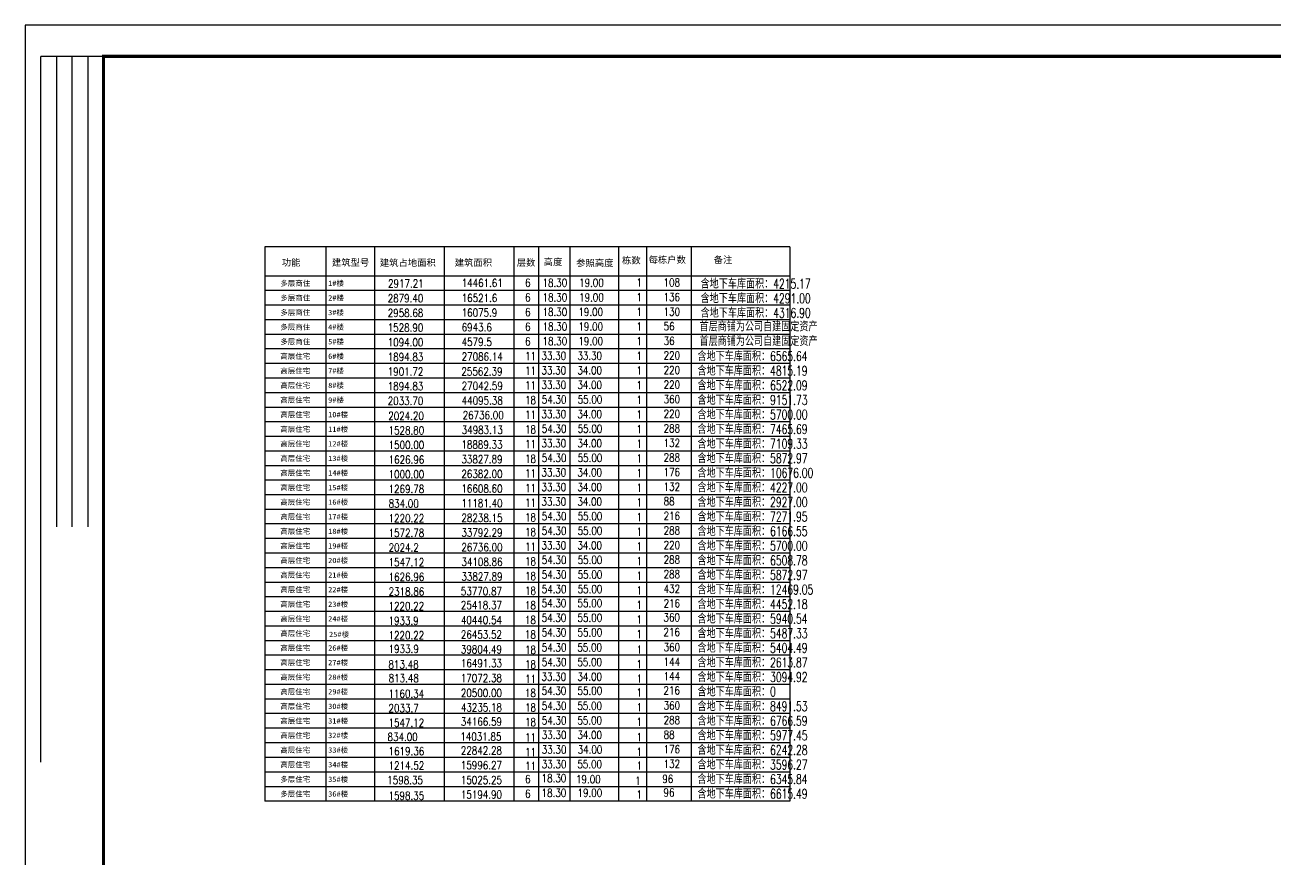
# Model space of a CAD drawing. Header units: inches. Extents: x 393 to 1582, y 246 to 1188.
# Drawn here: x 393.1 to 791.8, y 820.4 to 1086.6 of the extents above; entities that cross this region are included whole.
import ezdxf

# ---------------------------------------------------------------- set-up
doc = ezdxf.new("R2010")
doc.units = ezdxf.units.IN
doc.header["$MEASUREMENT"] = 0
doc.linetypes.add('CENTERX2', pattern=[4, 2.5, -0.5, 0.5, -0.5])
doc.layers.add('TK', color=7, linetype='Continuous')
doc.layers.add('建筑明细表网格', color=40, linetype='Continuous')
doc.layers.add('建筑明细表文字', color=20, linetype='CENTERX2', lineweight=18)
doc.styles.add('-黑体', font='simhei.ttf', dxfattribs={"width": 0.8})
doc.styles.add('HZ', font='simplex.shx', dxfattribs={"width": 0.7, "bigfont": 'hztxt.shx'})

msp = doc.modelspace()

# ---------------------------------------------------------------- linework, layer by layer
at = {"color": 0}
msp.add_lwpolyline([(393.055, 245.578), (1582.055, 245.578), (1582.055, 1086.578), (393.055, 1086.578)], close=True, dxfattribs=at)
at = {"color": 0, "const_width": 1}
msp.add_lwpolyline([(418.055, 255.578), (1572.055, 255.578), (1572.055, 1076.578), (418.055, 1076.578)], close=True, dxfattribs=at)
at = {"layer": 'TK', "color": 0}
for p, q in [((398.065, 851.578), (398.065, 1076.578)), ((418.055, 1076.578), (398.065, 1076.578)), ((403.043, 1076.578), (403.043, 926.578)), ((408.047, 926.578), (408.047, 1076.578)), ((413.051, 1076.578), (413.051, 926.578)), ((418.055, 926.578), (418.055, 1076.578))]:
    msp.add_line(p, q, dxfattribs=at)
msp.add_lwpolyline([(1582.055, 245.578), (1582.055, 1086.578), (393.055, 1086.578), (393.055, 245.578)], close=True, dxfattribs=at)
at = {"layer": 'TK', "color": 0, "const_width": 1}
msp.add_lwpolyline([(418.055, 1076.578), (418.055, 255.578), (1572.055, 255.578), (1572.055, 1076.578)], close=True, dxfattribs=at)
at = {"layer": '建筑明细表网格'}
for p, q in [((636.852, 1015.871), (469.469, 1015.871)), ((469.469, 1015.871), (469.469, 839.149)), ((488.958, 1015.871), (488.958, 839.149)), ((504.435, 1015.871), (504.435, 839.149)), ((526.66, 1015.871), (526.66, 839.149)), ((548.884, 1015.871), (548.884, 839.149)), ((556.709, 1015.871), (556.709, 839.149)), ((566.672, 1015.871), (566.672, 839.149)), ((582.216, 1015.871), (582.216, 839.149)), ((591.131, 1015.871), (591.131, 839.149)), ((605.36, 1015.871), (605.36, 839.149)), ((636.852, 1015.871), (636.852, 839.149)), ((636.852, 1006.559), (469.469, 1006.559)), ((636.852, 1006.559), (469.469, 1006.559)), ((636.852, 1001.895), (469.469, 1001.895)), ((636.852, 1001.895), (469.469, 1001.895)), ((636.852, 997.246), (469.469, 997.246)), ((636.852, 992.597), (469.469, 992.597)), ((636.852, 992.597), (469.469, 992.597)), ((636.852, 987.948), (469.469, 987.948)), ((636.852, 987.948), (469.469, 987.948)), ((636.852, 983.3), (469.469, 983.3)), ((636.852, 983.3), (469.469, 983.3)), ((636.852, 978.651), (469.469, 978.651)), ((636.852, 974.002), (469.469, 974.002)), ((636.852, 969.353), (469.469, 969.353)), ((636.852, 964.69), (469.469, 964.69)), ((636.852, 964.69), (469.469, 964.69)), ((636.852, 964.69), (469.469, 964.69)), ((636.852, 960.041), (469.469, 960.041)), ((636.852, 955.392), (469.469, 955.392)), ((636.852, 950.743), (469.469, 950.743)), ((636.852, 946.094), (469.469, 946.094)), ((636.852, 941.445), (469.469, 941.445)), ((636.852, 936.797), (469.469, 936.797)), ((636.852, 932.148), (469.469, 932.148)), ((636.852, 927.499), (469.469, 927.499)), ((636.852, 922.85), (469.469, 922.85)), ((636.852, 922.85), (469.469, 922.85)), ((636.852, 922.85), (469.469, 922.85)), ((636.852, 918.201), (469.469, 918.201)), ((636.852, 918.194), (469.469, 918.194)), ((636.852, 913.545), (469.469, 913.545)), ((636.852, 908.896), (469.469, 908.896)), ((636.852, 908.896), (469.469, 908.896)), ((636.852, 908.896), (469.469, 908.896)), ((636.852, 908.896), (469.469, 908.896)), ((636.852, 908.896), (469.469, 908.896)), ((636.852, 904.247), (469.469, 904.247)), ((636.852, 899.599), (469.469, 899.599)), ((636.852, 894.95), (469.469, 894.95)), ((636.852, 890.301), (469.469, 890.301)), ((636.852, 885.652), (469.469, 885.652)), ((636.852, 880.988), (469.469, 880.988)), ((636.852, 880.988), (469.469, 880.988)), ((636.852, 876.34), (469.469, 876.34)), ((636.852, 871.691), (469.469, 871.691)), ((636.852, 867.042), (469.469, 867.042)), ((636.852, 867.042), (469.469, 867.042)), ((636.852, 862.393), (469.469, 862.393)), ((636.852, 857.744), (469.469, 857.744)), ((636.852, 853.096), (469.469, 853.096)), ((636.852, 848.421), (469.469, 848.421)), ((636.852, 843.746), (469.469, 843.746)), ((636.852, 839.149), (469.469, 839.149)), ((636.852, 839.149), (469.469, 839.149))]:
    msp.add_line(p, q, dxfattribs=at)

# ---------------------------------------------------------------- texts
at = {"layer": '建筑明细表文字', "style": '-黑体'}
for s, height, p in [('栋数', 2.125, (583.337, 1010.488)), ('每栋户数', 2.125, (591.811, 1010.688)), ('备注', 2.125, (612.569, 1010.688)), ('功能', 2.125, (474.885, 1009.806)), ('建筑型号', 2.125, (490.879, 1009.806)), ('建筑占地面积', 2.125, (506.15, 1009.736)), ('建筑面积', 2.125, (530.012, 1009.766)), ('层数', 2.125, (549.793, 1009.757)), ('高度', 2.125, (558.384, 1009.993)), ('参照高度', 2.125, (568.738, 1009.647)), ('多层商住', 1.7, (474.443, 1003.393)), ('1#楼', 1.7, (489.674, 1003.393)), ('多层商住', 1.7, (474.443, 998.729)), ('2#楼', 1.7, (489.674, 998.729)), ('多层商住', 1.7, (474.443, 994.08)), ('3#楼', 1.7, (489.674, 994.08)), ('多层商住', 1.7, (474.443, 989.432)), ('4#楼', 1.7, (489.674, 989.432)), ('多层商住', 1.7, (474.443, 984.783)), ('5#楼', 1.7, (489.674, 984.783)), ('高层住宅', 1.7, (474.443, 980.134)), ('6#楼', 1.7, (489.674, 980.134)), ('高层住宅', 1.7, (474.443, 975.485)), ('7#楼', 1.7, (489.674, 975.485)), ('高层住宅', 1.7, (474.443, 970.836)), ('8#楼', 1.7, (489.674, 970.836)), ('高层住宅', 1.7, (474.443, 966.187)), ('9#楼', 1.7, (489.674, 966.173)), ('高层住宅', 1.7, (474.443, 961.524)), ('10#楼', 1.7, (489.674, 961.524)), ('高层住宅', 1.7, (474.443, 956.875)), ('11#楼', 1.7, (489.674, 956.875)), ('高层住宅', 1.7, (474.443, 952.226)), ('12#楼', 1.7, (489.674, 952.226)), ('高层住宅', 1.7, (474.443, 947.577)), ('13#楼', 1.7, (489.674, 947.577)), ('高层住宅', 1.7, (474.443, 942.929)), ('14#楼', 1.7, (489.674, 942.929)), ('高层住宅', 1.7, (474.443, 938.265)), ('15#楼', 1.7, (489.674, 938.28)), ('高层住宅', 1.7, (474.443, 933.631)), ('16#楼', 1.7, (489.674, 933.631)), ('高层住宅', 1.7, (474.443, 928.982)), ('17#楼', 1.7, (489.674, 928.982)), ('高层住宅', 1.7, (474.443, 924.333)), ('18#楼', 1.7, (489.674, 924.333)), ('高层住宅', 1.7, (474.443, 919.684)), ('19#楼', 1.7, (489.674, 919.684)), ('高层住宅', 1.7, (474.443, 915.021)), ('20#楼', 1.7, (489.674, 915.036)), ('高层住宅', 1.7, (474.443, 910.379)), ('21#楼', 1.7, (489.674, 910.379)), ('高层住宅', 1.7, (474.443, 905.731)), ('22#楼', 1.7, (489.674, 905.731)), ('高层住宅', 1.7, (474.443, 901.082)), ('23#楼', 1.7, (489.674, 901.082)), ('高层住宅', 1.7, (474.443, 896.433)), ('24#楼', 1.7, (489.674, 896.433)), ('高层住宅', 1.7, (474.443, 891.769)), ('25#楼', 1.7, (489.966, 891.459)), ('高层住宅', 1.7, (474.443, 887.135)), ('26#楼', 1.7, (489.674, 887.135)), ('高层住宅', 1.7, (474.443, 882.486)), ('27#楼', 1.7, (489.674, 882.486)), ('高层住宅', 1.7, (474.443, 877.838)), ('28#楼', 1.7, (489.674, 877.823)), ('高层住宅', 1.7, (474.443, 873.189)), ('29#楼', 1.7, (489.674, 873.174)), ('高层住宅', 1.7, (474.443, 868.525)), ('30#楼', 1.7, (489.674, 868.525)), ('高层住宅', 1.7, (474.443, 863.876)), ('31#楼', 1.7, (489.674, 863.876)), ('高层住宅', 1.7, (474.443, 859.228)), ('32#楼', 1.7626, (489.674, 859.228)), ('高层住宅', 1.7, (474.443, 854.579)), ('33#楼', 1.7, (489.674, 854.579)), ('高层住宅', 1.7, (474.443, 849.93)), ('34#楼', 1.7, (489.674, 849.93)), ('多层住宅', 1.7, (474.443, 845.255)), ('35#楼', 1.7, (489.674, 845.255)), ('多层住宅', 1.7, (474.443, 840.58)), ('36#楼', 1.7, (489.674, 840.58))]:
    msp.add_text(s, height=height, rotation=360, dxfattribs=at).set_placement(p)
at = {"layer": '建筑明细表文字', "style": 'HZ', "width": 0.8}
for s, p in [('2917.21', (508.769, 1002.896)), ('14461.61', (532.232, 1003.057)), ('6', (552.432, 1003.119)), ('18.30', (558.002, 1003.125)), ('19.00', (569.66, 1003.125)), ('1', (587.957, 1003.213)), ('108', (596.606, 1003.213)), ('16521.6', (532.232, 998.284)), ('18.30', (558.002, 998.461)), ('19.00', (569.66, 998.461)), ('136', (596.606, 998.549)), ('2879.40', (508.661, 998.177)), ('2958.68', (508.661, 993.502)), ('16075.9', (532.232, 993.609)), ('18.30', (558.002, 993.812)), ('19.00', (569.439, 993.812)), ('130', (596.606, 993.901)), ('1528.90', (508.661, 988.827)), ('6943.6', (532.232, 988.934)), ('18.30', (558.002, 989.163)), ('19.00', (569.439, 989.163)), ('56', (596.606, 989.252)), ('1094.00', (508.661, 984.152)), ('4579.5', (532.232, 984.259)), ('18.30', (558.002, 984.514)), ('19.00', (569.439, 984.514)), ('36', (596.606, 984.603)), ('1894.83', (508.661, 979.477)), ('27086.14', (532.232, 979.584)), ('33.30', (557.669, 979.86)), ('33.30', (569.106, 979.86)), ('220', (596.606, 979.954)), ('1901.72', (508.661, 974.802)), ('25562.39', (532.148, 974.845)), ('33.30', (557.669, 975.211)), ('34.00', (569.106, 975.211)), ('220', (596.606, 975.305)), ('33.30', (557.669, 970.562)), ('34.00', (569.106, 970.562)), ('220', (596.606, 970.657)), ('1894.83', (508.661, 970.127)), ('27042.59', (532.232, 970.234)), ('2033.70', (508.661, 965.452)), ('44095.38', (532.232, 965.559)), ('54.30', (557.76, 965.914)), ('55.00', (569.197, 965.914)), ('360', (596.606, 966.008)), ('2024.20', (508.829, 960.689)), ('26736.00', (532.548, 960.922)), ('33.30', (557.669, 961.25)), ('34.00', (569.106, 961.25)), ('220', (596.606, 961.359)), ('1528.80', (508.918, 956.061)), ('34983.13', (532.232, 956.209)), ('54.30', (557.76, 956.601)), ('55.00', (569.197, 956.601)), ('288', (596.606, 956.71)), ('1500.00', (508.948, 951.42)), ('18889.33', (532.152, 951.527)), ('33.30', (557.669, 951.952)), ('34.00', (569.106, 951.952)), ('132', (596.606, 952.061)), ('1626.96', (508.948, 946.745)), ('33827.89', (532.152, 946.852)), ('54.30', (557.76, 947.304)), ('55.00', (569.197, 947.304)), ('288', (596.606, 947.412)), ('33.30', (557.669, 942.655)), ('34.00', (569.106, 942.655)), ('176', (596.606, 942.764)), ('1000.00', (508.948, 942.07)), ('26382.00', (532.152, 942.177)), ('1269.78', (508.948, 937.395)), ('16608.60', (532.152, 937.502)), ('33.30', (557.669, 938.006)), ('34.00', (569.106, 938.006)), ('132', (596.606, 938.115)), ('834.00', (508.948, 932.72)), ('11181.40', (532.152, 932.827)), ('33.30', (557.669, 933.357)), ('34.00', (569.106, 933.357)), ('88', (596.606, 933.451)), ('1220.22', (508.948, 928.045)), ('28238.15', (532.152, 928.152)), ('54.30', (557.76, 928.708)), ('55.00', (569.197, 928.708)), ('216', (596.606, 928.802)), ('1572.78', (508.948, 923.37)), ('33792.29', (532.152, 923.477)), ('54.30', (557.76, 924.059)), ('55.00', (569.197, 924.059)), ('288', (596.606, 924.153)), ('2024.2', (508.948, 918.695)), ('26736.00', (532.152, 918.802)), ('33.30', (557.669, 919.411)), ('34.00', (569.106, 919.411)), ('220', (596.606, 919.505)), ('54.30', (557.76, 914.762)), ('55.00', (569.197, 914.762)), ('288', (596.606, 914.856)), ('1547.12', (508.948, 914.02)), ('34108.86', (532.152, 914.127)), ('1626.96', (508.948, 909.345)), ('33827.89', (532.152, 909.452)), ('54.30', (557.76, 910.106)), ('55.00', (569.197, 910.106)), ('288', (596.606, 910.207)), ('2318.86', (508.948, 904.67)), ('53770.87', (531.972, 904.777)), ('54.30', (557.76, 905.457)), ('55.00', (569.197, 905.457)), ('432', (596.606, 905.558)), ('1220.22', (508.91, 900.061)), ('25418.37', (531.972, 900.377)), ('54.30', (557.723, 900.978)), ('55.00', (569.159, 900.978)), ('216', (596.606, 900.917)), ('1933.9', (508.91, 895.386)), ('40440.54', (531.972, 895.61)), ('54.30', (557.723, 896.315)), ('55.00', (569.159, 896.315)), ('360', (596.569, 896.424)), ('1220.22', (508.91, 890.737)), ('26453.52', (531.972, 890.966)), ('54.30', (557.723, 891.666)), ('55.00', (569.159, 891.666)), ('216', (596.569, 891.775)), ('54.30', (557.76, 886.861)), ('55.00', (569.106, 886.861)), ('360', (596.606, 886.956)), ('1933.9', (508.948, 886.383)), ('39804.49', (531.972, 886.253)), ('813.48', (508.91, 881.425)), ('16491.33', (531.972, 881.832)), ('54.30', (557.76, 882.198)), ('55.00', (569.106, 882.198)), ('144', (596.606, 882.307)), ('813.48', (508.948, 877.046)), ('17072.38', (531.972, 877.124)), ('33.30', (557.669, 877.549)), ('34.00', (569.106, 877.549)), ('144', (596.606, 877.658)), ('1160.34', (508.91, 872.101)), ('20500.00', (531.972, 872.347)), ('54.30', (557.723, 873.056)), ('55.00', (569.159, 873.056)), ('216', (596.569, 873.165)), ('2033.7', (508.91, 867.504)), ('43235.18', (531.972, 867.751)), ('54.30', (557.76, 868.251)), ('55.00', (569.106, 868.251)), ('360', (596.606, 868.36)), ('1547.12', (508.91, 862.856)), ('34166.59', (531.972, 863.213)), ('54.30', (557.76, 863.602)), ('55.00', (569.106, 863.602)), ('288', (596.606, 863.711)), ('33.30', (557.76, 858.954)), ('34.00', (569.106, 858.954)), ('88', (596.606, 859.048)), ('834.00', (508.606, 858.317)), ('14031.85', (531.81, 858.423)), ('1619.36', (508.948, 853.792)), ('22842.28', (531.972, 853.998)), ('33.30', (557.76, 854.305)), ('34.00', (569.197, 854.305)), ('176', (596.606, 854.399)), ('1214.52', (508.948, 849.2)), ('15996.27', (531.972, 849.338)), ('33.30', (557.76, 849.656)), ('55.00', (569.106, 849.656)), ('132', (596.606, 849.75)), ('1598.35', (508.519, 844.575)), ('15025.25', (531.972, 844.604)), ('18.30', (557.723, 845.189)), ('19.00', (568.677, 844.836)), ('96', (596.177, 844.945)), ('1598.35', (508.91, 839.585)), ('15194.90', (531.972, 839.97)), ('18.30', (557.723, 840.514)), ('19.00', (569.159, 840.514)), ('96', (596.569, 840.623))]:
    msp.add_text(s, height=2.55, rotation=360, dxfattribs=at).set_placement(p)
at = {"layer": '建筑明细表文字', "style": 'HZ', "width": 0.7}
for s, p in [('含地下车库面积：4215.17', (608.41, 1002.577)), ('含地下车库面积：4291.00', (608.41, 997.913)), ('含地下车库面积：4316.90', (608.41, 993.265)), ('首层商铺为公司自建固定资产', (608.068, 988.914)), ('首层商铺为公司自建固定资产', (608.068, 984.265)), ('含地下车库面积：6565.64', (607.411, 979.463)), ('含地下车库面积：4815.19', (607.411, 974.814)), ('含地下车库面积：6522.09', (607.411, 970.166)), ('含地下车库面积：9151.73', (607.411, 965.502)), ('含地下车库面积：5700.00', (607.411, 960.853)), ('含地下车库面积：7465.69', (607.411, 956.204)), ('含地下车库面积：7109.33', (607.411, 951.555)), ('含地下车库面积：5872.97', (607.411, 946.907)), ('含地下车库面积：10676.00', (607.411, 942.258)), ('含地下车库面积：4227.00', (607.411, 937.609)), ('含地下车库面积：2927.00', (607.411, 932.96)), ('含地下车库面积：7271.95', (607.411, 928.311)), ('含地下车库面积：6166.55', (607.411, 923.662)), ('含地下车库面积：5700.00', (607.411, 919.014)), ('含地下车库面积：6508.78', (607.411, 914.365)), ('含地下车库面积：5872.97', (607.411, 909.716)), ('含地下车库面积：12469.05', (607.411, 905.06)), ('含地下车库面积：4452.18', (607.411, 900.411)), ('含地下车库面积：5940.54', (607.411, 895.762)), ('含地下车库面积：5487.33', (607.411, 891.113)), ('含地下车库面积：5404.49', (607.411, 886.464)), ('含地下车库面积：2613.87', (607.411, 881.816)), ('含地下车库面积：3094.92', (607.411, 877.167)), ('含地下车库面积：0', (607.411, 872.518)), ('含地下车库面积：8491.53', (607.411, 867.854)), ('含地下车库面积：6766.59', (607.411, 863.206)), ('含地下车库面积：5977.45', (607.411, 858.557)), ('含地下车库面积：6242.28', (607.411, 853.908)), ('含地下车库面积：3596.27', (607.411, 849.259)), ('含地下车库面积：6345.84', (607.411, 844.61)), ('含地下车库面积：6615.49', (607.411, 839.961))]:
    msp.add_text(s, height=3.06, dxfattribs=at).set_placement(p)
at = {"layer": '建筑明细表文字', "style": 'HZ', "oblique": 360, "width": 0.8}
for s, p in [('6', (552.432, 998.444)), ('1', (587.957, 998.538)), ('6', (552.432, 993.769)), ('1', (587.957, 993.863)), ('6', (552.432, 989.094)), ('1', (587.957, 989.188)), ('6', (552.432, 984.419)), ('1', (587.957, 984.513)), ('11', (552.432, 979.744)), ('1', (587.957, 979.838)), ('11', (552.432, 975.069)), ('1', (587.957, 975.163)), ('11', (552.432, 970.394)), ('1', (587.957, 970.488)), ('18', (552.432, 965.719)), ('1', (587.957, 965.813)), ('11', (552.432, 961.044)), ('1', (587.957, 961.138)), ('18', (552.432, 956.369)), ('1', (587.957, 956.463)), ('11', (552.432, 951.694)), ('1', (587.957, 951.788)), ('18', (552.432, 947.019)), ('1', (587.957, 947.113)), ('11', (552.432, 942.344)), ('1', (587.957, 942.438)), ('11', (552.432, 937.669)), ('1', (587.957, 937.763)), ('11', (552.432, 932.994)), ('1', (587.957, 933.088)), ('18', (552.432, 928.319)), ('1', (587.957, 928.413)), ('18', (552.432, 923.644)), ('1', (587.957, 923.738)), ('11', (552.432, 918.969)), ('1', (587.957, 919.063)), ('18', (552.432, 914.294)), ('1', (587.957, 914.388)), ('18', (552.432, 909.619)), ('1', (587.957, 909.713)), ('18', (552.432, 904.944)), ('1', (587.957, 905.038)), ('18', (552.395, 900.335)), ('1', (587.919, 900.429)), ('18', (552.395, 895.66)), ('1', (587.919, 895.754)), ('18', (552.395, 891.011)), ('1', (587.919, 891.105)), ('18', (552.432, 886.102)), ('1', (587.957, 886.196)), ('18', (552.432, 881.438)), ('1', (587.957, 881.532)), ('11', (552.432, 876.842)), ('1', (587.957, 876.936)), ('18', (552.395, 872.375)), ('1', (587.919, 872.469)), ('18', (552.432, 867.712)), ('1', (587.957, 867.807)), ('18', (552.432, 863.064)), ('1', (587.957, 863.158)), ('11', (552.432, 858.194)), ('1', (587.957, 858.288)), ('11', (552.432, 853.493)), ('1', (587.957, 853.587)), ('11', (552.432, 849.091)), ('1', (587.957, 849.185)), ('6', (552.432, 844.891)), ('1', (587.528, 844.391)), ('6', (552.432, 840.216)), ('1', (587.919, 839.953))]:
    msp.add_text(s, height=2.55, rotation=360, dxfattribs=at).set_placement(p)

doc.saveas('drawing.dxf')
